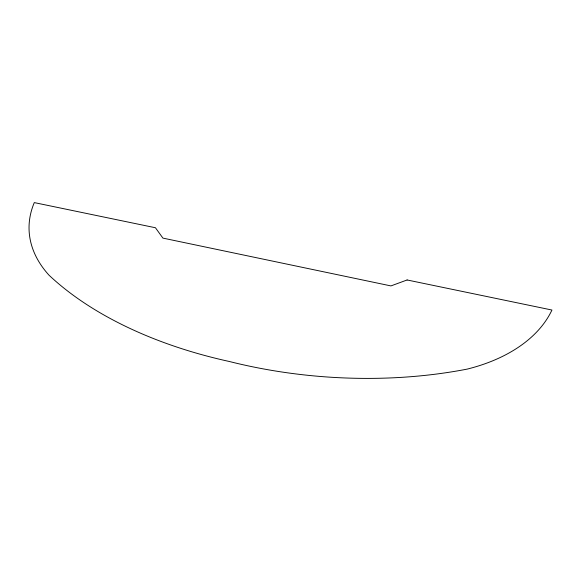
<?xml version="1.0" encoding="UTF-8"?>
<svg xmlns="http://www.w3.org/2000/svg" width="581" height="581" viewBox="0 0 581 581"><rect width="100%" height="100%" fill="white"/><g stroke="black" fill="none" stroke-linecap="round" stroke-linejoin="round"><path stroke-width="0.87" d="M407.099 279.969L390.94 285.917L162.912 238.108L155.439 227.745L34.294 202.602A161.7 99.162 -1.6 0 0 49.022 275.198A326.486 185.085 3.9 0 0 229.335 361.491A327.771 186.043 4.4 0 0 467.153 369.117A170.582 107.928 8 0 0 551.95 310.036L407.099 279.969"/></g></svg>
